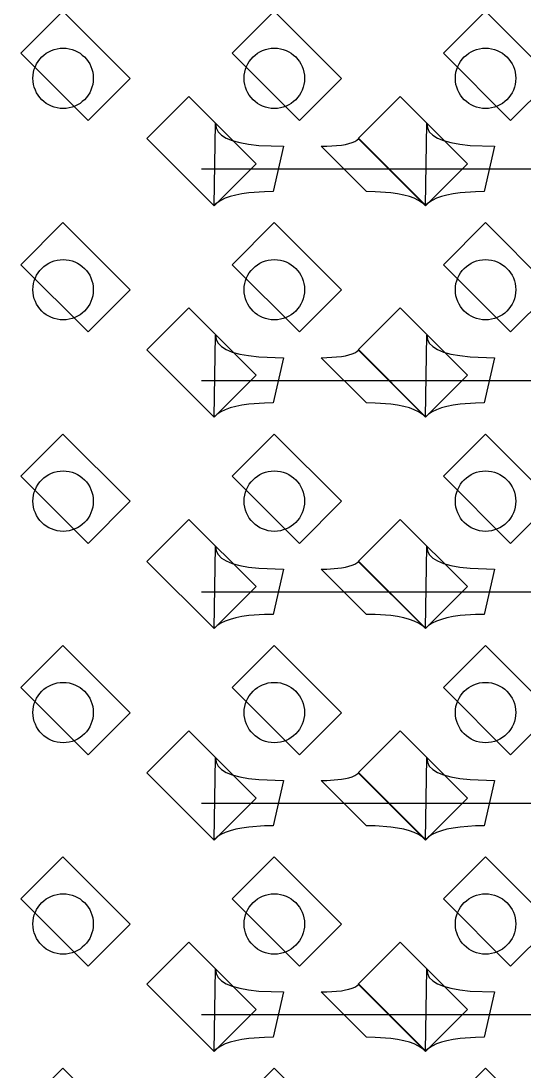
# Model space of a CAD drawing. Header units: inches. Extents: x 0.07 to 4.39, y 0.05 to 2.95.
# Drawn here: x 0.816 to 0.9828, y 1.8113 to 2.159 of the extents above; entities that cross this region are included whole.
import ezdxf

# ---------------------------------------------------------------- set-up
doc = ezdxf.new("R2010")
doc.units = ezdxf.units.IN
doc.header["$MEASUREMENT"] = 0
doc.layers.add('Top Layer', color=1, linetype='Continuous')

# ---------------------------------------------------------------- blocks, each defined once
blk = doc.blocks.new('0805_P_______________245')
at = {"layer": 'Top Layer'}
for p, q in [((-0.03937, 0.01575), (-0.01969, 0.01575)), ((-0.03937, -0.01575), (-0.03937, 0.01575)), ((-0.01969, 0.01575), (-0.01969, -0.01575)), ((0.01969, 0.01575), (0.03937, 0.01575)), ((0.01969, -0.01575), (0.01969, 0.01575)), ((0.03937, 0.01575), (0.03937, -0.01575)), ((-0.01969, -0.01575), (-0.03937, -0.01575)), ((0.03937, -0.01575), (0.01969, -0.01575))]:
    blk.add_line(p, q, dxfattribs=at)
blk = doc.blocks.new('0805_P_______________246')
at = {"layer": 'Top Layer'}
for p, q in [((-0.03937, 0.01575), (-0.01969, 0.01575)), ((-0.03937, -0.01575), (-0.03937, 0.01575)), ((-0.01969, 0.01575), (-0.01969, -0.01575)), ((0.01969, 0.01575), (0.03937, 0.01575)), ((0.01969, -0.01575), (0.01969, 0.01575)), ((0.03937, 0.01575), (0.03937, -0.01575)), ((-0.01969, -0.01575), (-0.03937, -0.01575)), ((0.03937, -0.01575), (0.01969, -0.01575))]:
    blk.add_line(p, q, dxfattribs=at)
blk = doc.blocks.new('0805_P_______________247')
at = {"layer": 'Top Layer'}
for p, q in [((-0.03937, 0.01575), (-0.01969, 0.01575)), ((-0.03937, -0.01575), (-0.03937, 0.01575)), ((-0.01969, 0.01575), (-0.01969, -0.01575)), ((0.01969, 0.01575), (0.03937, 0.01575)), ((0.01969, -0.01575), (0.01969, 0.01575)), ((0.03937, 0.01575), (0.03937, -0.01575)), ((-0.01969, -0.01575), (-0.03937, -0.01575)), ((0.03937, -0.01575), (0.01969, -0.01575))]:
    blk.add_line(p, q, dxfattribs=at)
blk = doc.blocks.new('0805_P_______________285')
at = {"layer": 'Top Layer'}
for p, q in [((-0.03937, 0.01575), (-0.01969, 0.01575)), ((-0.03937, -0.01575), (-0.03937, 0.01575)), ((-0.01969, 0.01575), (-0.01969, -0.01575)), ((0.01969, 0.01575), (0.03937, 0.01575)), ((0.01969, -0.01575), (0.01969, 0.01575)), ((0.03937, 0.01575), (0.03937, -0.01575)), ((-0.01969, -0.01575), (-0.03937, -0.01575)), ((0.03937, -0.01575), (0.01969, -0.01575))]:
    blk.add_line(p, q, dxfattribs=at)
blk = doc.blocks.new('0805_P_______________286')
at = {"layer": 'Top Layer'}
for p, q in [((-0.03937, 0.01575), (-0.01969, 0.01575)), ((-0.03937, -0.01575), (-0.03937, 0.01575)), ((-0.01969, 0.01575), (-0.01969, -0.01575)), ((0.01969, 0.01575), (0.03937, 0.01575)), ((0.01969, -0.01575), (0.01969, 0.01575)), ((0.03937, 0.01575), (0.03937, -0.01575)), ((-0.01969, -0.01575), (-0.03937, -0.01575)), ((0.03937, -0.01575), (0.01969, -0.01575))]:
    blk.add_line(p, q, dxfattribs=at)
blk = doc.blocks.new('0805_P_______________287')
at = {"layer": 'Top Layer'}
for p, q in [((-0.03937, 0.01575), (-0.01969, 0.01575)), ((-0.03937, -0.01575), (-0.03937, 0.01575)), ((-0.01969, 0.01575), (-0.01969, -0.01575)), ((0.01969, 0.01575), (0.03937, 0.01575)), ((0.01969, -0.01575), (0.01969, 0.01575)), ((0.03937, 0.01575), (0.03937, -0.01575)), ((-0.01969, -0.01575), (-0.03937, -0.01575)), ((0.03937, -0.01575), (0.01969, -0.01575))]:
    blk.add_line(p, q, dxfattribs=at)
blk = doc.blocks.new('0805_P_______________325')
at = {"layer": 'Top Layer'}
for p, q in [((-0.03937, 0.01575), (-0.01969, 0.01575)), ((-0.03937, -0.01575), (-0.03937, 0.01575)), ((-0.01969, 0.01575), (-0.01969, -0.01575)), ((0.01969, 0.01575), (0.03937, 0.01575)), ((0.01969, -0.01575), (0.01969, 0.01575)), ((0.03937, 0.01575), (0.03937, -0.01575)), ((-0.01969, -0.01575), (-0.03937, -0.01575)), ((0.03937, -0.01575), (0.01969, -0.01575))]:
    blk.add_line(p, q, dxfattribs=at)
blk = doc.blocks.new('0805_P_______________326')
at = {"layer": 'Top Layer'}
for p, q in [((-0.03937, 0.01575), (-0.01969, 0.01575)), ((-0.03937, -0.01575), (-0.03937, 0.01575)), ((-0.01969, 0.01575), (-0.01969, -0.01575)), ((0.01969, 0.01575), (0.03937, 0.01575)), ((0.01969, -0.01575), (0.01969, 0.01575)), ((0.03937, 0.01575), (0.03937, -0.01575)), ((-0.01969, -0.01575), (-0.03937, -0.01575)), ((0.03937, -0.01575), (0.01969, -0.01575))]:
    blk.add_line(p, q, dxfattribs=at)
blk = doc.blocks.new('0805_P_______________327')
at = {"layer": 'Top Layer'}
for p, q in [((-0.03937, 0.01575), (-0.01969, 0.01575)), ((-0.03937, -0.01575), (-0.03937, 0.01575)), ((-0.01969, 0.01575), (-0.01969, -0.01575)), ((0.01969, 0.01575), (0.03937, 0.01575)), ((0.01969, -0.01575), (0.01969, 0.01575)), ((0.03937, 0.01575), (0.03937, -0.01575)), ((-0.01969, -0.01575), (-0.03937, -0.01575)), ((0.03937, -0.01575), (0.01969, -0.01575))]:
    blk.add_line(p, q, dxfattribs=at)
blk = doc.blocks.new('0805_P_______________365')
at = {"layer": 'Top Layer'}
for p, q in [((-0.03937, 0.01575), (-0.01969, 0.01575)), ((-0.03937, -0.01575), (-0.03937, 0.01575)), ((-0.01969, 0.01575), (-0.01969, -0.01575)), ((0.01969, 0.01575), (0.03937, 0.01575)), ((0.01969, -0.01575), (0.01969, 0.01575)), ((0.03937, 0.01575), (0.03937, -0.01575)), ((-0.01969, -0.01575), (-0.03937, -0.01575)), ((0.03937, -0.01575), (0.01969, -0.01575))]:
    blk.add_line(p, q, dxfattribs=at)
blk = doc.blocks.new('0805_P_______________366')
at = {"layer": 'Top Layer'}
for p, q in [((-0.03937, 0.01575), (-0.01969, 0.01575)), ((-0.03937, -0.01575), (-0.03937, 0.01575)), ((-0.01969, 0.01575), (-0.01969, -0.01575)), ((0.01969, 0.01575), (0.03937, 0.01575)), ((0.01969, -0.01575), (0.01969, 0.01575)), ((0.03937, 0.01575), (0.03937, -0.01575)), ((-0.01969, -0.01575), (-0.03937, -0.01575)), ((0.03937, -0.01575), (0.01969, -0.01575))]:
    blk.add_line(p, q, dxfattribs=at)
blk = doc.blocks.new('0805_P_______________367')
at = {"layer": 'Top Layer'}
for p, q in [((-0.03937, 0.01575), (-0.01969, 0.01575)), ((-0.03937, -0.01575), (-0.03937, 0.01575)), ((-0.01969, 0.01575), (-0.01969, -0.01575)), ((0.01969, 0.01575), (0.03937, 0.01575)), ((0.01969, -0.01575), (0.01969, 0.01575)), ((0.03937, 0.01575), (0.03937, -0.01575)), ((-0.01969, -0.01575), (-0.03937, -0.01575)), ((0.03937, -0.01575), (0.01969, -0.01575))]:
    blk.add_line(p, q, dxfattribs=at)
blk = doc.blocks.new('0805_P_______________405')
at = {"layer": 'Top Layer'}
for p, q in [((-0.03937, 0.01575), (-0.01969, 0.01575)), ((-0.03937, -0.01575), (-0.03937, 0.01575)), ((-0.01969, 0.01575), (-0.01969, -0.01575)), ((0.01969, 0.01575), (0.03937, 0.01575)), ((0.01969, -0.01575), (0.01969, 0.01575)), ((0.03937, 0.01575), (0.03937, -0.01575)), ((-0.01969, -0.01575), (-0.03937, -0.01575)), ((0.03937, -0.01575), (0.01969, -0.01575))]:
    blk.add_line(p, q, dxfattribs=at)
blk = doc.blocks.new('0805_P_______________406')
at = {"layer": 'Top Layer'}
for p, q in [((-0.03937, 0.01575), (-0.01969, 0.01575)), ((-0.03937, -0.01575), (-0.03937, 0.01575)), ((-0.01969, 0.01575), (-0.01969, -0.01575)), ((0.01969, 0.01575), (0.03937, 0.01575)), ((0.01969, -0.01575), (0.01969, 0.01575)), ((0.03937, 0.01575), (0.03937, -0.01575)), ((-0.01969, -0.01575), (-0.03937, -0.01575)), ((0.03937, -0.01575), (0.01969, -0.01575))]:
    blk.add_line(p, q, dxfattribs=at)
blk = doc.blocks.new('0805_P_______________407')
at = {"layer": 'Top Layer'}
for p, q in [((-0.03937, 0.01575), (-0.01969, 0.01575)), ((-0.03937, -0.01575), (-0.03937, 0.01575)), ((-0.01969, 0.01575), (-0.01969, -0.01575)), ((0.01969, 0.01575), (0.03937, 0.01575)), ((0.01969, -0.01575), (0.01969, 0.01575)), ((0.03937, 0.01575), (0.03937, -0.01575)), ((-0.01969, -0.01575), (-0.03937, -0.01575)), ((0.03937, -0.01575), (0.01969, -0.01575))]:
    blk.add_line(p, q, dxfattribs=at)
blk = doc.blocks.new('0805_P_______________445')
at = {"layer": 'Top Layer'}
for p, q in [((-0.03937, 0.01575), (-0.01969, 0.01575)), ((-0.03937, -0.01575), (-0.03937, 0.01575)), ((-0.01969, 0.01575), (-0.01969, -0.01575)), ((0.01969, 0.01575), (0.03937, 0.01575)), ((0.01969, -0.01575), (0.01969, 0.01575)), ((0.03937, 0.01575), (0.03937, -0.01575)), ((-0.01969, -0.01575), (-0.03937, -0.01575)), ((0.03937, -0.01575), (0.01969, -0.01575))]:
    blk.add_line(p, q, dxfattribs=at)
blk = doc.blocks.new('0805_P_______________446')
at = {"layer": 'Top Layer'}
for p, q in [((-0.03937, 0.01575), (-0.01969, 0.01575)), ((-0.03937, -0.01575), (-0.03937, 0.01575)), ((-0.01969, 0.01575), (-0.01969, -0.01575)), ((0.01969, 0.01575), (0.03937, 0.01575)), ((0.01969, -0.01575), (0.01969, 0.01575)), ((0.03937, 0.01575), (0.03937, -0.01575)), ((-0.01969, -0.01575), (-0.03937, -0.01575)), ((0.03937, -0.01575), (0.01969, -0.01575))]:
    blk.add_line(p, q, dxfattribs=at)
blk = doc.blocks.new('0805_P_______________447')
at = {"layer": 'Top Layer'}
for p, q in [((-0.03937, 0.01575), (-0.01969, 0.01575)), ((-0.03937, -0.01575), (-0.03937, 0.01575)), ((-0.01969, 0.01575), (-0.01969, -0.01575)), ((0.01969, 0.01575), (0.03937, 0.01575)), ((0.01969, -0.01575), (0.01969, 0.01575)), ((0.03937, 0.01575), (0.03937, -0.01575)), ((-0.01969, -0.01575), (-0.03937, -0.01575)), ((0.03937, -0.01575), (0.01969, -0.01575))]:
    blk.add_line(p, q, dxfattribs=at)

msp = doc.modelspace()

# ---------------------------------------------------------------- linework, layer by layer
at = {"layer": 'Top Layer'}
for p, q in [((0.88005, 2.09795), (0.88051, 2.125)), ((0.88051, 2.125), (0.88071, 2.12357)), ((0.95005, 2.09795), (0.95051, 2.125)), ((0.95051, 2.125), (0.95071, 2.12357)), ((0.88071, 2.12357), (0.88137, 2.1223)), ((0.88137, 2.1223), (0.88248, 2.12117)), ((0.88248, 2.12117), (0.88405, 2.1202)), ((0.95071, 2.12357), (0.95137, 2.1223)), ((0.95137, 2.1223), (0.95248, 2.12117)), ((0.95248, 2.12117), (0.95405, 2.1202)), ((0.88405, 2.1202), (0.88607, 2.11937)), ((0.88607, 2.11937), (0.88855, 2.1187)), ((0.88855, 2.1187), (0.89148, 2.11817)), ((0.89148, 2.11817), (0.89487, 2.1178)), ((0.89487, 2.1178), (0.90301, 2.1175)), ((0.90301, 2.1175), (0.8996, 2.1025)), ((0.91551, 2.1175), (0.91741, 2.11753)), ((0.93051, 2.1025), (0.91551, 2.1175)), ((0.91741, 2.11753), (0.92225, 2.11791)), ((0.92225, 2.11791), (0.92356, 2.11814)), ((0.92356, 2.11814), (0.92474, 2.11842)), ((0.92474, 2.11842), (0.92576, 2.11875)), ((0.92576, 2.11875), (0.92664, 2.11913)), ((0.92664, 2.11913), (0.92737, 2.11957)), ((0.92737, 2.11957), (0.92795, 2.12005)), ((0.92795, 2.12005), (0.95005, 2.09795)), ((0.95405, 2.1202), (0.95607, 2.11937)), ((0.95607, 2.11937), (0.95855, 2.1187)), ((0.95855, 2.1187), (0.96148, 2.11817)), ((0.96148, 2.11817), (0.96487, 2.1178)), ((0.96487, 2.1178), (0.97301, 2.1175)), ((0.97301, 2.1175), (0.9696, 2.1025)), ((0.87588, 2.11), (0.94588, 2.11)), ((0.94588, 2.11), (1.01588, 2.11)), ((0.88372, 2.10027), (0.88229, 2.09959)), ((0.88536, 2.10086), (0.88372, 2.10027)), ((0.88721, 2.10136), (0.88536, 2.10086)), ((0.88927, 2.10177), (0.88721, 2.10136)), ((0.89154, 2.10209), (0.88927, 2.10177)), ((0.89671, 2.10245), (0.89154, 2.10209)), ((0.8996, 2.1025), (0.89671, 2.10245)), ((0.9334, 2.10245), (0.93051, 2.1025)), ((0.93857, 2.10209), (0.9334, 2.10245)), ((0.94084, 2.10177), (0.93857, 2.10209)), ((0.9429, 2.10136), (0.94084, 2.10177)), ((0.94475, 2.10086), (0.9429, 2.10136)), ((0.94639, 2.10027), (0.94475, 2.10086)), ((0.94782, 2.09959), (0.94639, 2.10027)), ((0.95372, 2.10027), (0.95229, 2.09959)), ((0.95536, 2.10086), (0.95372, 2.10027)), ((0.95721, 2.10136), (0.95536, 2.10086)), ((0.95927, 2.10177), (0.95721, 2.10136)), ((0.96154, 2.10209), (0.95927, 2.10177)), ((0.96671, 2.10245), (0.96154, 2.10209)), ((0.9696, 2.1025), (0.96671, 2.10245)), ((0.88107, 2.09882), (0.88005, 2.09795)), ((0.88229, 2.09959), (0.88107, 2.09882)), ((0.94904, 2.09882), (0.94782, 2.09959)), ((0.95005, 2.09795), (0.94904, 2.09882)), ((0.95107, 2.09882), (0.95005, 2.09795)), ((0.95229, 2.09959), (0.95107, 2.09882)), ((0.88005, 2.02795), (0.88051, 2.055)), ((0.88051, 2.055), (0.88071, 2.05357)), ((0.95005, 2.02795), (0.95051, 2.055)), ((0.95051, 2.055), (0.95071, 2.05357)), ((0.88071, 2.05357), (0.88137, 2.0523)), ((0.88137, 2.0523), (0.88248, 2.05117)), ((0.95071, 2.05357), (0.95137, 2.0523)), ((0.95137, 2.0523), (0.95248, 2.05117)), ((0.88248, 2.05117), (0.88405, 2.0502)), ((0.88405, 2.0502), (0.88607, 2.04937)), ((0.88607, 2.04937), (0.88855, 2.0487)), ((0.88855, 2.0487), (0.89148, 2.04817)), ((0.89148, 2.04817), (0.89487, 2.0478)), ((0.89487, 2.0478), (0.90301, 2.0475)), ((0.91741, 2.04753), (0.92225, 2.04791)), ((0.92225, 2.04791), (0.92356, 2.04814)), ((0.92356, 2.04814), (0.92474, 2.04842)), ((0.92474, 2.04842), (0.92576, 2.04875)), ((0.92576, 2.04875), (0.92664, 2.04914)), ((0.92664, 2.04914), (0.92737, 2.04957)), ((0.92737, 2.04957), (0.92795, 2.05005)), ((0.92795, 2.05005), (0.95005, 2.02795)), ((0.95248, 2.05117), (0.95405, 2.0502)), ((0.95405, 2.0502), (0.95607, 2.04937)), ((0.95607, 2.04937), (0.95855, 2.0487)), ((0.95855, 2.0487), (0.96148, 2.04817)), ((0.96148, 2.04817), (0.96487, 2.0478)), ((0.96487, 2.0478), (0.97301, 2.0475)), ((0.90301, 2.0475), (0.8996, 2.0325)), ((0.91551, 2.0475), (0.91741, 2.04753)), ((0.93051, 2.0325), (0.91551, 2.0475)), ((0.97301, 2.0475), (0.9696, 2.0325)), ((0.87588, 2.04), (0.94588, 2.04)), ((0.94588, 2.04), (1.01588, 2.04)), ((0.88536, 2.03086), (0.88372, 2.03027)), ((0.88721, 2.03136), (0.88536, 2.03086)), ((0.88927, 2.03177), (0.88721, 2.03136)), ((0.89154, 2.03209), (0.88927, 2.03177)), ((0.89671, 2.03245), (0.89154, 2.03209)), ((0.8996, 2.0325), (0.89671, 2.03245)), ((0.9334, 2.03245), (0.93051, 2.0325)), ((0.93857, 2.03209), (0.9334, 2.03245)), ((0.94084, 2.03177), (0.93857, 2.03209)), ((0.9429, 2.03136), (0.94084, 2.03177)), ((0.94475, 2.03086), (0.9429, 2.03136)), ((0.94639, 2.03027), (0.94475, 2.03086)), ((0.95536, 2.03086), (0.95372, 2.03027)), ((0.95721, 2.03136), (0.95536, 2.03086)), ((0.95927, 2.03177), (0.95721, 2.03136)), ((0.96154, 2.03209), (0.95927, 2.03177)), ((0.96671, 2.03245), (0.96154, 2.03209)), ((0.9696, 2.0325), (0.96671, 2.03245)), ((0.88107, 2.02882), (0.88005, 2.02795)), ((0.88229, 2.02959), (0.88107, 2.02882)), ((0.88372, 2.03027), (0.88229, 2.02959)), ((0.94782, 2.02959), (0.94639, 2.03027)), ((0.94904, 2.02882), (0.94782, 2.02959)), ((0.95005, 2.02795), (0.94904, 2.02882)), ((0.95107, 2.02882), (0.95005, 2.02795)), ((0.95229, 2.02959), (0.95107, 2.02882)), ((0.95372, 2.03027), (0.95229, 2.02959)), ((0.88005, 1.95795), (0.88051, 1.985)), ((0.88051, 1.985), (0.88071, 1.98357)), ((0.88071, 1.98357), (0.88137, 1.9823)), ((0.88137, 1.9823), (0.88248, 1.98117)), ((0.95005, 1.95795), (0.95051, 1.985)), ((0.95051, 1.985), (0.95071, 1.98357)), ((0.95071, 1.98357), (0.95137, 1.9823)), ((0.95137, 1.9823), (0.95248, 1.98117)), ((0.88248, 1.98117), (0.88405, 1.9802)), ((0.88405, 1.9802), (0.88607, 1.97937)), ((0.88607, 1.97937), (0.88855, 1.9787)), ((0.88855, 1.9787), (0.89148, 1.97817)), ((0.89148, 1.97817), (0.89487, 1.9778)), ((0.92356, 1.97814), (0.92474, 1.97842)), ((0.92474, 1.97842), (0.92576, 1.97875)), ((0.92576, 1.97875), (0.92664, 1.97914)), ((0.92664, 1.97914), (0.92737, 1.97957)), ((0.92737, 1.97957), (0.92795, 1.98005)), ((0.92795, 1.98005), (0.95005, 1.95795)), ((0.95248, 1.98117), (0.95405, 1.9802)), ((0.95405, 1.9802), (0.95607, 1.97937)), ((0.95607, 1.97937), (0.95855, 1.9787)), ((0.95855, 1.9787), (0.96148, 1.97817)), ((0.96148, 1.97817), (0.96487, 1.9778)), ((0.89487, 1.9778), (0.90301, 1.9775)), ((0.90301, 1.9775), (0.8996, 1.9625)), ((0.91551, 1.9775), (0.91741, 1.97753)), ((0.93051, 1.9625), (0.91551, 1.9775)), ((0.91741, 1.97753), (0.92225, 1.97791)), ((0.92225, 1.97791), (0.92356, 1.97814)), ((0.96487, 1.9778), (0.97301, 1.9775)), ((0.97301, 1.9775), (0.9696, 1.9625)), ((0.87588, 1.97), (0.94588, 1.97)), ((0.94588, 1.97), (1.01588, 1.97)), ((0.88536, 1.96086), (0.88372, 1.96027)), ((0.88721, 1.96136), (0.88536, 1.96086)), ((0.88927, 1.96177), (0.88721, 1.96136)), ((0.89154, 1.96209), (0.88927, 1.96177)), ((0.89671, 1.96245), (0.89154, 1.96209)), ((0.8996, 1.9625), (0.89671, 1.96245)), ((0.9334, 1.96245), (0.93051, 1.9625)), ((0.93857, 1.96209), (0.9334, 1.96245)), ((0.94084, 1.96177), (0.93857, 1.96209)), ((0.9429, 1.96136), (0.94084, 1.96177)), ((0.94475, 1.96086), (0.9429, 1.96136)), ((0.94639, 1.96027), (0.94475, 1.96086)), ((0.95536, 1.96086), (0.95372, 1.96027)), ((0.95721, 1.96136), (0.95536, 1.96086)), ((0.95927, 1.96177), (0.95721, 1.96136)), ((0.96154, 1.96209), (0.95927, 1.96177)), ((0.96671, 1.96245), (0.96154, 1.96209)), ((0.9696, 1.9625), (0.96671, 1.96245)), ((0.88107, 1.95882), (0.88005, 1.95795)), ((0.88229, 1.95959), (0.88107, 1.95882)), ((0.88372, 1.96027), (0.88229, 1.95959)), ((0.94782, 1.95959), (0.94639, 1.96027)), ((0.94904, 1.95882), (0.94782, 1.95959)), ((0.95005, 1.95795), (0.94904, 1.95882)), ((0.95107, 1.95882), (0.95005, 1.95795)), ((0.95229, 1.95959), (0.95107, 1.95882)), ((0.95372, 1.96027), (0.95229, 1.95959)), ((0.88005, 1.88795), (0.88051, 1.915)), ((0.88051, 1.915), (0.88071, 1.91357)), ((0.88071, 1.91357), (0.88137, 1.9123)), ((0.88137, 1.9123), (0.88248, 1.91117)), ((0.95005, 1.88795), (0.95051, 1.915)), ((0.95051, 1.915), (0.95071, 1.91357)), ((0.95071, 1.91357), (0.95137, 1.9123)), ((0.95137, 1.9123), (0.95248, 1.91117)), ((0.88248, 1.91117), (0.88405, 1.9102)), ((0.88405, 1.9102), (0.88607, 1.90937)), ((0.88607, 1.90937), (0.88855, 1.9087)), ((0.88855, 1.9087), (0.89148, 1.90817)), ((0.92474, 1.90842), (0.92576, 1.90875)), ((0.92576, 1.90875), (0.92664, 1.90914)), ((0.92664, 1.90914), (0.92737, 1.90957)), ((0.92737, 1.90957), (0.92795, 1.91006)), ((0.92795, 1.91006), (0.95005, 1.88795)), ((0.95248, 1.91117), (0.95405, 1.9102)), ((0.95405, 1.9102), (0.95607, 1.90937)), ((0.95607, 1.90937), (0.95855, 1.9087)), ((0.95855, 1.9087), (0.96148, 1.90817)), ((0.89148, 1.90817), (0.89487, 1.9078)), ((0.89487, 1.9078), (0.90301, 1.9075)), ((0.90301, 1.9075), (0.8996, 1.8925)), ((0.91551, 1.9075), (0.91741, 1.90753)), ((0.93051, 1.8925), (0.91551, 1.9075)), ((0.91741, 1.90753), (0.92225, 1.90791)), ((0.92225, 1.90791), (0.92356, 1.90814)), ((0.92356, 1.90814), (0.92474, 1.90842)), ((0.96148, 1.90817), (0.96487, 1.9078)), ((0.96487, 1.9078), (0.97301, 1.9075)), ((0.97301, 1.9075), (0.9696, 1.8925)), ((0.87588, 1.9), (0.94588, 1.9)), ((0.94588, 1.9), (1.01588, 1.9)), ((0.88721, 1.89136), (0.88536, 1.89086)), ((0.88927, 1.89177), (0.88721, 1.89136)), ((0.89154, 1.89209), (0.88927, 1.89177)), ((0.89671, 1.89245), (0.89154, 1.89209)), ((0.8996, 1.8925), (0.89671, 1.89245)), ((0.9334, 1.89245), (0.93051, 1.8925)), ((0.93857, 1.89209), (0.9334, 1.89245)), ((0.94084, 1.89177), (0.93857, 1.89209)), ((0.9429, 1.89136), (0.94084, 1.89177)), ((0.94475, 1.89086), (0.9429, 1.89136)), ((0.95721, 1.89136), (0.95536, 1.89086)), ((0.95927, 1.89177), (0.95721, 1.89136)), ((0.96154, 1.89209), (0.95927, 1.89177)), ((0.96671, 1.89245), (0.96154, 1.89209)), ((0.9696, 1.8925), (0.96671, 1.89245)), ((0.88107, 1.88882), (0.88005, 1.88795)), ((0.88229, 1.88959), (0.88107, 1.88882)), ((0.88372, 1.89027), (0.88229, 1.88959)), ((0.88536, 1.89086), (0.88372, 1.89027)), ((0.94639, 1.89027), (0.94475, 1.89086)), ((0.94782, 1.88959), (0.94639, 1.89027)), ((0.94904, 1.88882), (0.94782, 1.88959)), ((0.95005, 1.88795), (0.94904, 1.88882)), ((0.95107, 1.88882), (0.95005, 1.88795)), ((0.95229, 1.88959), (0.95107, 1.88882)), ((0.95372, 1.89027), (0.95229, 1.88959)), ((0.95536, 1.89086), (0.95372, 1.89027)), ((0.88005, 1.81795), (0.88051, 1.845)), ((0.88051, 1.845), (0.88071, 1.84357)), ((0.88071, 1.84357), (0.88137, 1.8423)), ((0.95005, 1.81795), (0.95051, 1.845)), ((0.95051, 1.845), (0.95071, 1.84357)), ((0.95071, 1.84357), (0.95137, 1.8423)), ((0.88137, 1.8423), (0.88248, 1.84117)), ((0.88248, 1.84117), (0.88405, 1.8402)), ((0.88405, 1.8402), (0.88607, 1.83937)), ((0.88607, 1.83937), (0.88855, 1.8387)), ((0.92576, 1.83875), (0.92664, 1.83913)), ((0.92664, 1.83913), (0.92737, 1.83957)), ((0.92737, 1.83957), (0.92795, 1.84005)), ((0.92795, 1.84005), (0.95005, 1.81795)), ((0.95137, 1.8423), (0.95248, 1.84117)), ((0.95248, 1.84117), (0.95405, 1.8402)), ((0.95405, 1.8402), (0.95607, 1.83937)), ((0.95607, 1.83937), (0.95855, 1.8387)), ((0.88855, 1.8387), (0.89148, 1.83817)), ((0.89148, 1.83817), (0.89487, 1.8378)), ((0.89487, 1.8378), (0.90301, 1.8375)), ((0.90301, 1.8375), (0.8996, 1.8225)), ((0.91551, 1.8375), (0.91741, 1.83753)), ((0.93051, 1.8225), (0.91551, 1.8375)), ((0.91741, 1.83753), (0.92225, 1.83791)), ((0.92225, 1.83791), (0.92356, 1.83814)), ((0.92356, 1.83814), (0.92474, 1.83842)), ((0.92474, 1.83842), (0.92576, 1.83875)), ((0.95855, 1.8387), (0.96148, 1.83817)), ((0.96148, 1.83817), (0.96487, 1.8378)), ((0.96487, 1.8378), (0.97301, 1.8375)), ((0.97301, 1.8375), (0.9696, 1.8225)), ((0.87588, 1.83), (0.94588, 1.83)), ((0.94588, 1.83), (1.01588, 1.83)), ((0.88927, 1.82177), (0.88721, 1.82136)), ((0.89154, 1.82209), (0.88927, 1.82177)), ((0.89671, 1.82245), (0.89154, 1.82209)), ((0.8996, 1.8225), (0.89671, 1.82245)), ((0.9334, 1.82245), (0.93051, 1.8225)), ((0.93857, 1.82209), (0.9334, 1.82245)), ((0.94084, 1.82177), (0.93857, 1.82209)), ((0.9429, 1.82136), (0.94084, 1.82177)), ((0.95927, 1.82177), (0.95721, 1.82136)), ((0.96154, 1.82209), (0.95927, 1.82177)), ((0.96671, 1.82245), (0.96154, 1.82209)), ((0.9696, 1.8225), (0.96671, 1.82245)), ((0.88107, 1.81882), (0.88005, 1.81795)), ((0.88229, 1.81959), (0.88107, 1.81882)), ((0.88372, 1.82027), (0.88229, 1.81959)), ((0.88536, 1.82086), (0.88372, 1.82027)), ((0.88721, 1.82136), (0.88536, 1.82086)), ((0.94475, 1.82086), (0.9429, 1.82136)), ((0.94639, 1.82027), (0.94475, 1.82086)), ((0.94782, 1.81959), (0.94639, 1.82027)), ((0.94904, 1.81882), (0.94782, 1.81959)), ((0.95005, 1.81795), (0.94904, 1.81882)), ((0.95107, 1.81882), (0.95005, 1.81795)), ((0.95229, 1.81959), (0.95107, 1.81882)), ((0.95372, 1.82027), (0.95229, 1.81959)), ((0.95536, 1.82086), (0.95372, 1.82027)), ((0.95721, 1.82136), (0.95536, 1.82086))]:
    msp.add_line(p, q, dxfattribs=at)
for centre in [(0.83, 2.14), (0.9, 2.14), (0.97, 2.14), (0.83, 2.07), (0.9, 2.07), (0.97, 2.07), (0.83, 2), (0.9, 2), (0.97, 2), (0.83, 1.93), (0.9, 1.93), (0.97, 1.93), (0.83, 1.86), (0.9, 1.86), (0.97, 1.86)]:
    msp.add_circle(centre, 0.01, dxfattribs=at)

# ---------------------------------------------------------------- block references
at = {"rotation": 45}
for name, p in [('0805_P_______________247', (0.855, 2.165)), ('0805_P_______________246', (0.925, 2.165)), ('0805_P_______________245', (0.995, 2.165)), ('0805_P_______________287', (0.855, 2.095)), ('0805_P_______________286', (0.925, 2.095)), ('0805_P_______________285', (0.995, 2.095)), ('0805_P_______________327', (0.855, 2.025)), ('0805_P_______________326', (0.925, 2.025)), ('0805_P_______________325', (0.995, 2.025)), ('0805_P_______________367', (0.855, 1.955)), ('0805_P_______________366', (0.925, 1.955)), ('0805_P_______________365', (0.995, 1.955)), ('0805_P_______________407', (0.855, 1.885)), ('0805_P_______________406', (0.925, 1.885)), ('0805_P_______________405', (0.995, 1.885)), ('0805_P_______________447', (0.855, 1.815)), ('0805_P_______________446', (0.925, 1.815)), ('0805_P_______________445', (0.995, 1.815))]:
    msp.add_blockref(name, p, dxfattribs=at)

doc.saveas('drawing.dxf')
